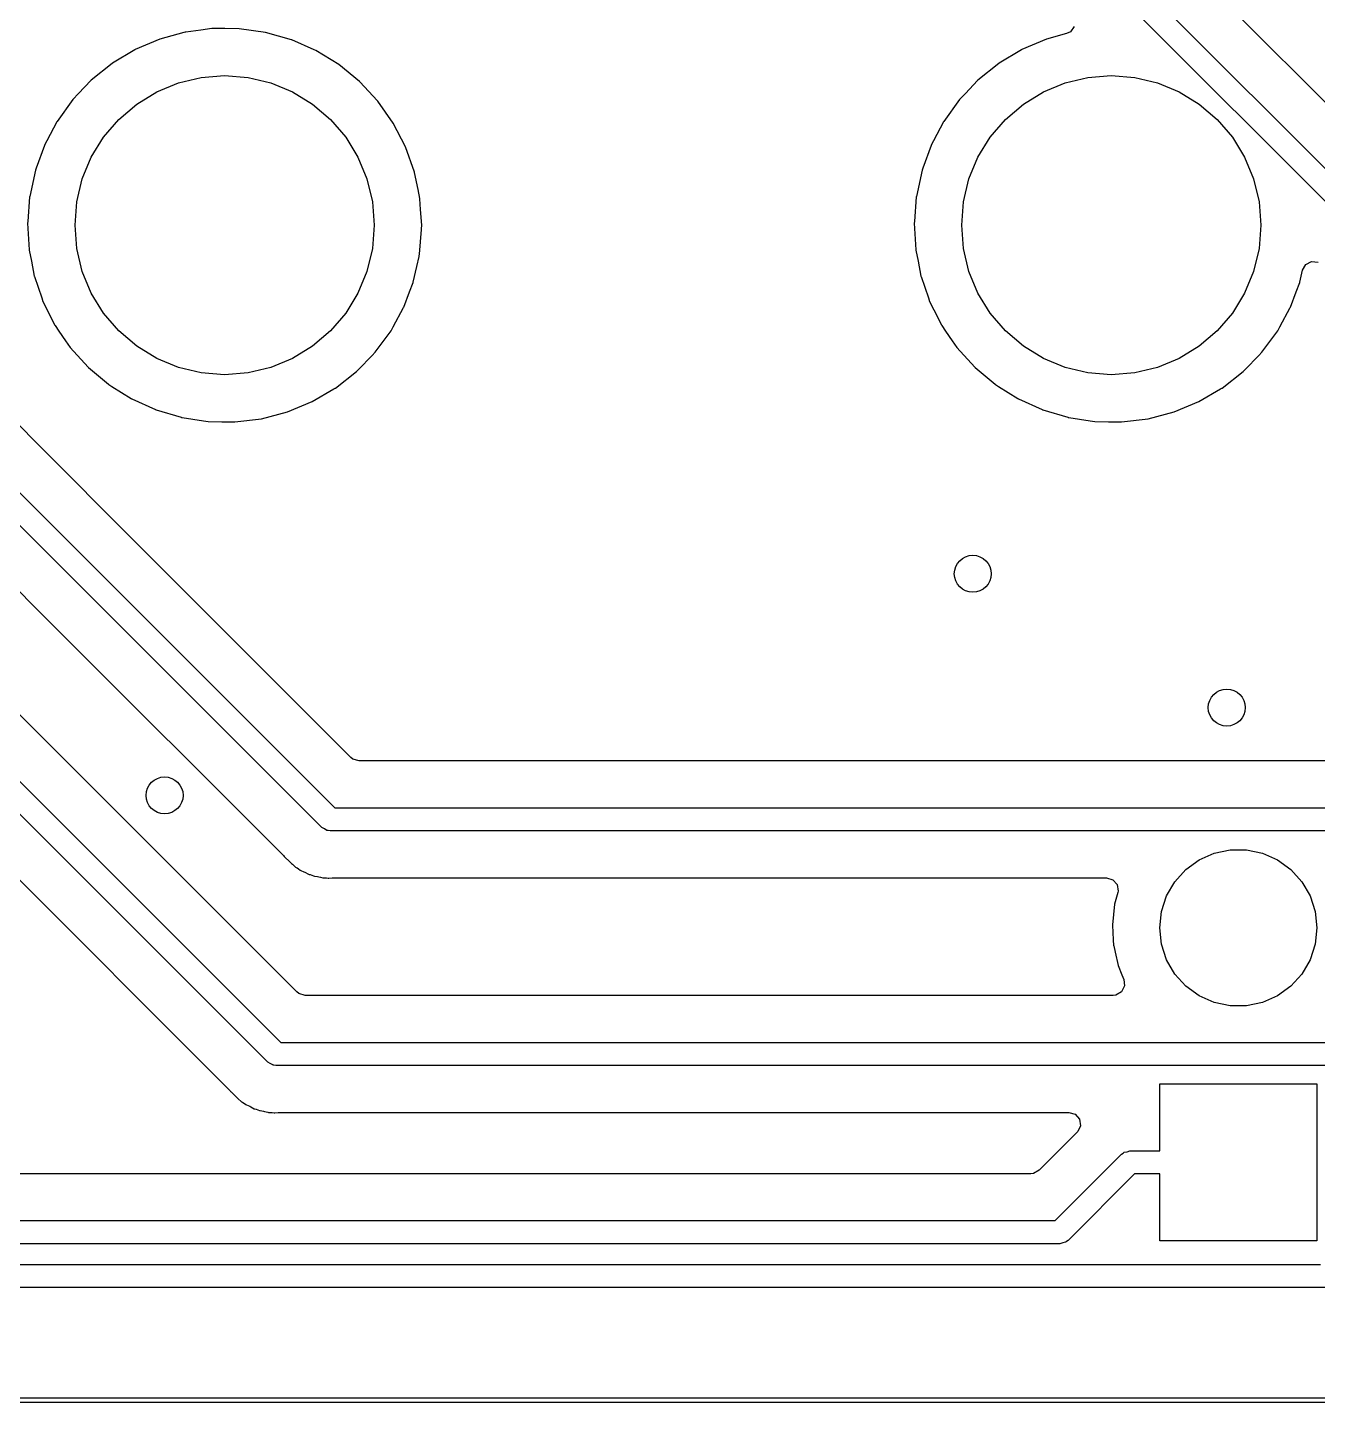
# Model space of a CAD drawing. Extents: x 0.3 to 11.5, y -8.2 to 3.2.
# Drawn here: x 4.863 to 5.412, y -4.433 to -3.847 of the extents above; entities that cross this region are included whole.
import ezdxf

# ---------------------------------------------------------------- set-up
doc = ezdxf.new("R2010")
doc.units = 0
doc.header["$MEASUREMENT"] = 0
doc.layers.add('BLACK', color=7, linetype='CONTINUOUS')

msp = doc.modelspace()

# ---------------------------------------------------------------- linework, layer by layer
at = {"layer": 'BLACK', "linetype": 'CONTINUOUS'}
for p, q in [((5.45287, -3.91597), (5.27519, -3.7383)), ((5.25884, -3.75026), (5.65202, -4.14344)), ((5.6465, -4.15184), (5.25332, -3.75866)), ((4.92923, -3.84919), (4.91903, -3.85198)), ((4.92989, -3.84901), (4.92923, -3.84919)), ((4.93006, -3.84896), (4.92989, -3.84901)), ((4.92989, -3.84901), (4.92989, -3.84901)), ((4.93651, -3.84811), (4.93006, -3.84896)), ((4.94122, -3.84749), (4.93651, -3.84811)), ((4.94138, -3.84747), (4.94122, -3.84749)), ((4.94122, -3.84749), (4.94122, -3.84749)), ((4.94155, -3.84747), (4.94138, -3.84747)), ((4.94681, -3.8475), (4.94155, -3.84747)), ((4.94155, -3.84747), (4.94155, -3.84747)), ((4.95281, -3.84753), (4.94681, -3.8475)), ((4.96412, -3.84914), (4.95281, -3.84753)), ((4.97511, -3.85227), (4.96412, -3.84914)), ((5.30551, -3.84965), (5.29699, -3.85198)), ((5.30717, -3.84883), (5.30551, -3.84965)), ((5.30884, -3.84659), (5.30717, -3.84883)), ((4.90838, -3.85655), (4.89887, -3.86224)), ((4.90852, -3.85646), (4.90838, -3.85655)), ((4.91903, -3.85198), (4.90852, -3.85646)), ((4.97526, -3.85234), (4.97511, -3.85227)), ((4.98485, -3.85655), (4.97526, -3.85234)), ((4.98557, -3.85686), (4.98485, -3.85655)), ((4.99531, -3.86283), (4.98557, -3.85686)), ((5.28633, -3.85655), (5.27682, -3.86224)), ((5.28648, -3.85646), (5.28633, -3.85655)), ((5.29699, -3.85198), (5.28648, -3.85646)), ((4.89872, -3.86233), (4.8898, -3.86947)), ((4.89887, -3.86224), (4.89872, -3.86233)), ((4.89887, -3.86224), (4.89887, -3.86224)), ((5.00416, -3.87007), (4.99531, -3.86283)), ((5.27667, -3.86233), (5.26776, -3.86947)), ((5.27682, -3.86224), (5.27667, -3.86233)), ((5.27682, -3.86224), (5.27682, -3.86224)), ((4.92695, -3.87064), (4.93668, -3.8683)), ((4.93668, -3.8683), (4.94666, -3.86752)), ((4.94666, -3.86752), (4.95663, -3.8683)), ((4.95663, -3.8683), (4.96637, -3.87064)), ((5.3049, -3.87064), (5.31463, -3.8683)), ((5.31463, -3.8683), (5.32461, -3.86752)), ((5.32461, -3.86752), (5.33459, -3.8683)), ((5.33459, -3.8683), (5.34432, -3.87064)), ((4.88969, -3.86959), (4.88444, -3.87512)), ((4.8898, -3.86947), (4.88969, -3.86959)), ((4.88969, -3.86959), (4.88969, -3.86959)), ((4.90917, -3.8797), (4.9177, -3.87447)), ((4.9177, -3.87447), (4.92695, -3.87064)), ((4.96637, -3.87064), (4.97561, -3.87447)), ((4.97561, -3.87447), (4.98415, -3.8797)), ((5.00427, -3.87019), (5.00416, -3.87007)), ((5.01182, -3.87832), (5.00427, -3.87019)), ((5.00427, -3.87019), (5.00427, -3.87019)), ((5.26764, -3.86959), (5.26239, -3.87512)), ((5.26776, -3.86947), (5.26764, -3.86959)), ((5.26764, -3.86959), (5.26764, -3.86959)), ((5.28712, -3.8797), (5.29565, -3.87447)), ((5.29565, -3.87447), (5.3049, -3.87064)), ((5.34432, -3.87064), (5.35357, -3.87447)), ((5.35357, -3.87447), (5.3621, -3.8797)), ((4.88194, -3.87776), (4.87527, -3.88704)), ((4.88444, -3.87512), (4.88194, -3.87776)), ((4.90156, -3.8862), (4.90917, -3.8797)), ((4.98415, -3.8797), (4.99176, -3.8862)), ((5.01193, -3.87844), (5.01182, -3.87832)), ((5.0185, -3.88779), (5.01193, -3.87844)), ((5.25989, -3.87776), (5.25322, -3.88704)), ((5.26239, -3.87512), (5.25989, -3.87776)), ((5.27951, -3.8862), (5.28712, -3.8797)), ((5.3621, -3.8797), (5.36971, -3.8862)), ((4.89506, -3.89381), (4.90156, -3.8862)), ((4.99176, -3.8862), (4.99826, -3.89381)), ((5.27301, -3.89381), (5.27951, -3.8862)), ((5.36971, -3.8862), (5.37621, -3.89381)), ((4.87519, -3.88719), (4.87086, -3.89536)), ((4.87527, -3.88704), (4.87519, -3.88719)), ((5.02374, -3.89794), (5.0185, -3.88779)), ((5.25314, -3.88719), (5.24882, -3.89536)), ((5.25322, -3.88704), (5.25314, -3.88719)), ((4.86987, -3.89729), (4.86631, -3.90702)), ((4.86992, -3.89714), (4.86987, -3.89729)), ((4.86987, -3.89729), (4.86987, -3.89729)), ((4.87086, -3.89536), (4.86992, -3.89714)), ((4.88983, -3.90234), (4.89506, -3.89381)), ((4.99826, -3.89381), (5.00349, -3.90234)), ((5.02756, -3.90871), (5.02374, -3.89794)), ((5.24782, -3.89729), (5.24426, -3.90702)), ((5.24788, -3.89714), (5.24782, -3.89729)), ((5.24782, -3.89729), (5.24782, -3.89729)), ((5.24882, -3.89536), (5.24788, -3.89714)), ((5.26778, -3.90234), (5.27301, -3.89381)), ((5.37621, -3.89381), (5.38144, -3.90234)), ((4.886, -3.91159), (4.88983, -3.90234)), ((5.00349, -3.90234), (5.00732, -3.91159)), ((5.26395, -3.91159), (5.26778, -3.90234)), ((5.38144, -3.90234), (5.38527, -3.91159)), ((4.866, -3.90787), (4.86356, -3.91903)), ((4.86631, -3.90702), (4.866, -3.90787)), ((5.02759, -3.90888), (5.02756, -3.90871)), ((5.0291, -3.91614), (5.02759, -3.90888)), ((5.24395, -3.90787), (5.24152, -3.91903)), ((5.24426, -3.90702), (5.24395, -3.90787)), ((4.88366, -3.92132), (4.886, -3.91159)), ((5.00732, -3.91159), (5.00965, -3.92132)), ((5.26162, -3.92132), (5.26395, -3.91159)), ((5.38527, -3.91159), (5.3876, -3.92132)), ((4.86355, -3.9192), (4.86272, -3.92971)), ((4.86356, -3.91903), (4.86355, -3.9192)), ((4.88288, -3.9313), (4.88366, -3.92132)), ((5.00965, -3.92132), (5.01044, -3.9313)), ((5.02988, -3.9199), (5.0291, -3.91614)), ((5.02989, -3.92007), (5.02988, -3.9199)), ((5.0302, -3.92461), (5.02989, -3.92007)), ((5.02989, -3.92007), (5.02989, -3.92007)), ((5.2415, -3.9192), (5.24068, -3.92971)), ((5.24152, -3.91903), (5.2415, -3.9192)), ((5.26083, -3.9313), (5.26162, -3.92132)), ((5.3876, -3.92132), (5.38839, -3.9313)), ((5.03065, -3.9313), (5.0302, -3.92461)), ((4.86272, -3.92971), (4.86267, -3.93042)), ((4.86267, -3.93042), (4.86332, -3.94183)), ((4.88366, -3.94128), (4.88288, -3.9313)), ((5.01044, -3.9313), (5.00965, -3.94128)), ((5.02968, -3.94372), (5.03063, -3.93316)), ((5.03063, -3.93306), (5.03064, -3.93276)), ((5.03063, -3.93316), (5.03063, -3.93306)), ((5.03064, -3.93276), (5.03065, -3.9314)), ((5.03065, -3.9314), (5.03065, -3.9313)), ((5.24068, -3.92971), (5.24062, -3.93042)), ((5.24062, -3.93042), (5.24128, -3.94183)), ((5.26162, -3.94128), (5.26083, -3.9313)), ((5.38839, -3.9313), (5.3876, -3.94128)), ((4.86332, -3.94183), (4.86336, -3.94199)), ((4.86336, -3.94199), (4.86336, -3.94199)), ((4.86336, -3.94199), (4.86428, -3.9467)), ((4.886, -3.95101), (4.88366, -3.94128)), ((5.00965, -3.94128), (5.00732, -3.95101)), ((5.02857, -3.949), (5.02958, -3.9446)), ((5.02958, -3.9446), (5.02962, -3.94444)), ((5.02958, -3.9446), (5.02958, -3.9446)), ((5.02962, -3.94444), (5.02968, -3.94372)), ((5.24128, -3.94183), (5.24131, -3.94199)), ((5.24131, -3.94199), (5.24131, -3.94199)), ((5.24131, -3.94199), (5.24223, -3.9467)), ((5.26395, -3.95101), (5.26162, -3.94128)), ((5.3876, -3.94128), (5.38527, -3.95101)), ((4.86428, -3.9467), (4.86552, -3.95304)), ((4.88983, -3.96025), (4.886, -3.95101)), ((5.00732, -3.95101), (5.00349, -3.96025)), ((5.02707, -3.95558), (5.02857, -3.949)), ((5.24223, -3.9467), (5.24348, -3.95304)), ((5.26778, -3.96025), (5.26395, -3.95101)), ((5.38527, -3.95101), (5.38144, -3.96025)), ((5.40502, -3.95558), (5.40617, -3.95056)), ((5.40617, -3.95056), (5.40754, -3.94812)), ((5.40754, -3.94812), (5.41, -3.94681)), ((5.41, -3.94681), (5.41279, -3.94704)), ((4.86552, -3.95304), (4.86558, -3.9532)), ((4.86558, -3.9532), (4.86558, -3.9532)), ((4.86558, -3.9532), (4.86871, -3.96235)), ((5.02551, -3.9597), (5.02701, -3.95573)), ((5.02701, -3.95573), (5.02707, -3.95558)), ((5.02701, -3.95573), (5.02701, -3.95573)), ((5.24348, -3.95304), (5.24353, -3.9532)), ((5.24353, -3.9532), (5.24353, -3.9532)), ((5.24353, -3.9532), (5.24667, -3.96235)), ((5.40346, -3.9597), (5.40496, -3.95573)), ((5.40496, -3.95573), (5.40502, -3.95558)), ((5.40496, -3.95573), (5.40496, -3.95573)), ((4.9004, -4.05817), (4.79961, -3.95738)), ((4.86871, -3.96235), (4.86923, -3.96385)), ((4.89506, -3.96879), (4.88983, -3.96025)), ((5.00349, -3.96025), (4.99826, -3.96879)), ((5.02303, -3.96626), (5.02551, -3.9597)), ((5.24667, -3.96235), (5.24718, -3.96385)), ((5.27301, -3.96879), (5.26778, -3.96025)), ((5.38144, -3.96025), (5.37621, -3.96879)), ((5.40098, -3.96626), (5.40346, -3.9597)), ((4.86923, -3.96385), (4.87103, -3.96745)), ((4.87103, -3.96745), (4.87421, -3.97376)), ((4.90156, -3.9764), (4.89506, -3.96879)), ((4.99826, -3.96879), (4.99176, -3.9764)), ((5.01845, -3.97469), (5.02295, -3.96641)), ((5.02295, -3.96641), (5.02303, -3.96626)), ((5.02295, -3.96641), (5.02295, -3.96641)), ((5.24718, -3.96385), (5.24899, -3.96745)), ((5.24899, -3.96745), (5.25216, -3.97376)), ((5.27951, -3.9764), (5.27301, -3.96879)), ((5.37621, -3.96879), (5.36971, -3.9764)), ((5.39641, -3.97469), (5.4009, -3.96641)), ((5.4009, -3.96641), (5.40098, -3.96626)), ((5.4009, -3.96641), (5.4009, -3.96641)), ((4.78326, -3.96934), (4.99364, -4.17972)), ((4.87421, -3.97376), (4.87436, -3.97406)), ((4.87436, -3.97406), (4.876, -3.97644)), ((5.01758, -3.97631), (5.01845, -3.97469)), ((5.25216, -3.97376), (5.25231, -3.97406)), ((5.25231, -3.97406), (5.25395, -3.97644)), ((5.39553, -3.97631), (5.39641, -3.97469)), ((4.98812, -4.18812), (4.77775, -3.97774)), ((4.876, -3.97644), (4.87886, -3.98061)), ((4.90917, -3.9829), (4.90156, -3.9764)), ((4.99176, -3.9764), (4.98415, -3.9829)), ((5.01081, -3.98551), (5.01758, -3.97631)), ((5.25395, -3.97644), (5.25682, -3.98061)), ((5.28712, -3.9829), (5.27951, -3.9764)), ((5.36971, -3.9764), (5.3621, -3.9829)), ((5.38877, -3.98551), (5.39553, -3.97631)), ((4.87886, -3.98061), (4.88083, -3.98347)), ((4.88083, -3.98347), (4.88852, -3.99192)), ((4.9177, -3.98813), (4.90917, -3.9829)), ((4.98415, -3.9829), (4.97561, -3.98813)), ((5.00954, -3.98683), (5.01081, -3.98551)), ((5.25682, -3.98061), (5.25878, -3.98347)), ((5.25878, -3.98347), (5.26647, -3.99192)), ((5.29565, -3.98813), (5.28712, -3.9829)), ((5.3621, -3.9829), (5.35357, -3.98813)), ((5.38749, -3.98683), (5.38877, -3.98551)), ((4.88852, -3.99192), (4.88865, -3.99203)), ((4.88865, -3.99203), (4.89716, -3.99914)), ((4.92695, -3.99196), (4.9177, -3.98813)), ((4.93668, -3.99429), (4.92695, -3.99196)), ((4.96637, -3.99196), (4.95663, -3.99429)), ((4.97561, -3.98813), (4.96637, -3.99196)), ((5.00377, -3.99278), (5.00954, -3.98683)), ((5.26647, -3.99192), (5.2666, -3.99203)), ((5.2666, -3.99203), (5.27511, -3.99914)), ((5.3049, -3.99196), (5.29565, -3.98813)), ((5.31463, -3.99429), (5.3049, -3.99196)), ((5.34432, -3.99196), (5.33459, -3.99429)), ((5.35357, -3.98813), (5.34432, -3.99196)), ((5.38172, -3.99278), (5.38749, -3.98683)), ((4.94666, -3.99508), (4.93668, -3.99429)), ((4.95663, -3.99429), (4.94666, -3.99508)), ((4.99387, -4.00077), (5.00286, -3.99372)), ((5.00286, -3.99372), (5.00377, -3.99278)), ((5.32461, -3.99508), (5.31463, -3.99429)), ((5.33459, -3.99429), (5.32461, -3.99508)), ((5.37182, -4.00077), (5.38081, -3.99372)), ((5.38081, -3.99372), (5.38172, -3.99278)), ((4.89716, -3.99914), (4.89716, -3.99914)), ((4.89716, -3.99914), (4.89729, -3.99925)), ((4.89729, -3.99925), (4.89855, -4.00004)), ((4.89855, -4.00004), (4.90682, -4.00523)), ((4.984, -4.00653), (4.99322, -4.00115)), ((4.99322, -4.00115), (4.99372, -4.00086)), ((4.99372, -4.00086), (4.99387, -4.00077)), ((4.99372, -4.00086), (4.99372, -4.00086)), ((5.27511, -3.99914), (5.27511, -3.99914)), ((5.27511, -3.99914), (5.27524, -3.99925)), ((5.27524, -3.99925), (5.2765, -4.00004)), ((5.2765, -4.00004), (5.28477, -4.00523)), ((5.36196, -4.00653), (5.37117, -4.00115)), ((5.37117, -4.00115), (5.37168, -4.00086)), ((5.37168, -4.00086), (5.37182, -4.00077)), ((5.37168, -4.00086), (5.37168, -4.00086)), ((4.90682, -4.00523), (4.90682, -4.00523)), ((4.90682, -4.00523), (4.90697, -4.00532)), ((4.90697, -4.00532), (4.90712, -4.00539)), ((4.90712, -4.00539), (4.90712, -4.00539)), ((4.90712, -4.00539), (4.91723, -4.00996)), ((4.97345, -4.01091), (4.984, -4.00653)), ((5.28477, -4.00523), (5.28478, -4.00523)), ((5.28478, -4.00523), (5.28492, -4.00532)), ((5.28492, -4.00532), (5.28507, -4.00539)), ((5.28507, -4.00539), (5.28507, -4.00539)), ((5.28507, -4.00539), (5.29518, -4.00996)), ((5.3514, -4.01091), (5.36196, -4.00653)), ((4.91723, -4.00996), (4.91723, -4.00996)), ((4.91723, -4.00996), (4.91738, -4.01003)), ((4.91738, -4.01003), (4.91754, -4.01007)), ((4.91754, -4.01007), (4.91754, -4.01007)), ((4.91754, -4.01007), (4.92817, -4.01322)), ((4.92817, -4.01322), (4.92817, -4.01322)), ((4.92817, -4.01322), (4.92833, -4.01327)), ((4.92833, -4.01327), (4.9285, -4.0133)), ((4.9285, -4.0133), (4.9285, -4.0133)), ((4.9285, -4.0133), (4.93764, -4.0147)), ((4.93764, -4.0147), (4.93963, -4.015)), ((4.93963, -4.015), (4.94545, -4.01509)), ((4.94545, -4.01509), (4.95088, -4.01518)), ((4.95088, -4.01518), (4.95088, -4.01518)), ((4.95088, -4.01518), (4.95105, -4.01518)), ((4.95105, -4.01518), (4.9624, -4.01381)), ((4.9624, -4.01381), (4.97345, -4.01091)), ((5.29518, -4.00996), (5.29518, -4.00996)), ((5.29518, -4.00996), (5.29533, -4.01003)), ((5.29533, -4.01003), (5.29549, -4.01007)), ((5.29549, -4.01007), (5.29549, -4.01007)), ((5.29549, -4.01007), (5.30613, -4.01322)), ((5.30613, -4.01322), (5.30613, -4.01322)), ((5.30613, -4.01322), (5.30629, -4.01327)), ((5.30629, -4.01327), (5.30645, -4.0133)), ((5.30645, -4.0133), (5.30645, -4.0133)), ((5.30645, -4.0133), (5.3156, -4.0147)), ((5.3156, -4.0147), (5.31758, -4.015)), ((5.31758, -4.015), (5.3234, -4.01509)), ((5.3234, -4.01509), (5.32884, -4.01518)), ((5.32884, -4.01518), (5.32884, -4.01518)), ((5.32884, -4.01518), (5.32901, -4.01518)), ((5.32901, -4.01518), (5.34035, -4.01381)), ((5.34035, -4.01381), (5.3514, -4.01091)), ((4.74144, -4.05059), (4.97057, -4.27972)), ((4.97741, -4.25825), (4.76848, -4.04932)), ((4.82435, -4.05266), (4.87376, -4.10207)), ((4.96506, -4.28812), (4.73444, -4.05751)), ((5.00048, -4.15825), (4.9004, -4.05817)), ((4.87376, -4.10207), (4.97177, -4.20008)), ((5.00131, -4.15891), (5.00048, -4.15825)), ((5.00399, -4.1597), (5.00131, -4.15891)), ((5.59927, -4.1597), (5.00399, -4.1597)), ((4.99364, -4.17972), (5.60068, -4.17972)), ((4.98919, -4.1887), (4.98812, -4.18812)), ((4.9902, -4.18936), (4.98919, -4.1887)), ((4.99046, -4.1894), (4.9902, -4.18936)), ((4.99055, -4.18945), (4.99046, -4.1894)), ((4.99073, -4.18944), (4.99055, -4.18945)), ((4.9916, -4.18956), (4.99073, -4.18944)), ((5.59864, -4.18956), (4.9916, -4.18956)), ((4.84097, -4.19235), (4.94871, -4.30008)), ((4.97177, -4.20008), (4.97207, -4.20041)), ((4.97207, -4.20041), (4.97223, -4.20067)), ((4.97223, -4.20067), (4.97246, -4.20088)), ((4.97246, -4.20088), (4.97419, -4.2025)), ((4.97419, -4.2025), (4.9743, -4.20261)), ((4.9743, -4.20261), (4.97508, -4.20339)), ((5.35635, -4.20604), (5.36201, -4.20192)), ((5.36201, -4.20192), (5.3684, -4.19908)), ((5.3684, -4.19908), (5.37525, -4.19762)), ((5.37525, -4.19762), (5.38224, -4.19762)), ((5.38224, -4.19762), (5.38909, -4.19908)), ((5.38909, -4.19908), (5.39548, -4.20192)), ((5.39548, -4.20192), (5.40114, -4.20604)), ((4.97508, -4.20339), (4.9752, -4.20348)), ((4.9752, -4.20348), (4.97556, -4.20379)), ((4.97556, -4.20379), (4.97683, -4.20498)), ((4.97683, -4.20498), (4.9771, -4.20513)), ((4.9771, -4.20513), (4.9771, -4.20513)), ((4.9771, -4.20513), (4.97752, -4.20536)), ((4.97752, -4.20536), (4.97818, -4.20579)), ((4.97818, -4.20579), (4.97881, -4.20628)), ((4.97881, -4.20628), (4.97909, -4.2064)), ((4.97909, -4.2064), (4.97909, -4.2064)), ((4.97909, -4.2064), (4.9804, -4.20697)), ((4.9804, -4.20697), (4.98082, -4.20718)), ((4.98082, -4.20718), (4.98235, -4.20802)), ((4.98235, -4.20802), (4.98265, -4.20809)), ((4.98265, -4.20809), (4.98265, -4.20809)), ((4.98265, -4.20809), (4.98312, -4.20821)), ((4.98312, -4.20821), (4.98386, -4.20847)), ((4.98386, -4.20847), (4.98459, -4.20878)), ((4.98459, -4.20878), (4.9849, -4.20883)), ((4.9849, -4.20883), (4.9849, -4.20883)), ((4.9849, -4.20883), (4.98631, -4.20906)), ((4.98631, -4.20906), (4.98677, -4.20915)), ((4.98677, -4.20915), (4.98754, -4.20935)), ((5.35167, -4.21124), (5.35635, -4.20604)), ((5.40114, -4.20604), (5.40582, -4.21124)), ((4.98754, -4.20935), (4.98845, -4.20958)), ((4.98845, -4.20958), (4.98925, -4.20958)), ((4.98925, -4.20958), (4.99002, -4.20964)), ((4.99002, -4.20964), (4.99081, -4.20977)), ((4.99081, -4.20977), (4.99112, -4.20974)), ((4.99112, -4.20974), (4.99255, -4.2096)), ((4.99255, -4.2096), (4.99301, -4.20958)), ((4.99301, -4.20958), (5.32263, -4.20958)), ((5.32263, -4.20958), (5.32531, -4.21037)), ((5.32531, -4.21037), (5.32714, -4.21248)), ((5.32714, -4.21248), (5.32754, -4.21525)), ((5.34817, -4.21729), (5.35167, -4.21124)), ((5.40582, -4.21124), (5.40932, -4.21729)), ((5.32603, -4.22085), (5.32509, -4.22959)), ((5.32713, -4.21688), (5.32603, -4.22085)), ((5.32741, -4.21587), (5.32713, -4.21688)), ((5.32754, -4.21525), (5.32741, -4.21587)), ((5.34601, -4.22395), (5.34817, -4.21729)), ((5.40932, -4.21729), (5.41148, -4.22395)), ((5.34528, -4.23091), (5.34601, -4.22395)), ((5.41148, -4.22395), (5.41221, -4.23091)), ((5.32509, -4.22959), (5.3251, -4.2298)), ((5.3251, -4.2298), (5.3251, -4.2298)), ((5.3251, -4.2298), (5.32546, -4.23594)), ((5.34601, -4.23786), (5.34528, -4.23091)), ((5.41221, -4.23091), (5.41148, -4.23786)), ((5.32546, -4.23594), (5.3256, -4.23837)), ((5.3256, -4.23837), (5.32564, -4.23857)), ((5.34817, -4.24452), (5.34601, -4.23786)), ((5.41148, -4.23786), (5.40932, -4.24452)), ((5.32564, -4.23857), (5.32564, -4.23857)), ((5.32564, -4.23857), (5.32625, -4.24127)), ((5.32625, -4.24127), (5.32753, -4.24695)), ((5.32753, -4.24695), (5.32916, -4.25097)), ((5.35167, -4.25058), (5.34817, -4.24452)), ((5.40932, -4.24452), (5.40582, -4.25058)), ((5.33022, -4.25565), (5.32895, -4.25815)), ((5.32916, -4.25097), (5.32994, -4.25287)), ((5.32994, -4.25287), (5.33022, -4.25565)), ((5.35635, -4.25577), (5.35167, -4.25058)), ((5.36201, -4.25989), (5.35635, -4.25577)), ((5.40114, -4.25577), (5.39548, -4.25989)), ((5.40582, -4.25058), (5.40114, -4.25577)), ((4.97824, -4.25891), (4.97741, -4.25825)), ((4.98092, -4.2597), (4.97824, -4.25891)), ((5.32534, -4.2597), (4.98092, -4.2597)), ((5.32653, -4.25956), (5.32534, -4.2597)), ((5.32895, -4.25815), (5.32653, -4.25956)), ((5.3684, -4.26273), (5.36201, -4.25989)), ((5.39548, -4.25989), (5.38909, -4.26273)), ((5.37525, -4.26419), (5.3684, -4.26273)), ((5.38224, -4.26419), (5.37525, -4.26419)), ((5.38909, -4.26273), (5.38224, -4.26419)), ((4.97057, -4.27972), (5.60068, -4.27972)), ((4.96612, -4.2887), (4.96506, -4.28812)), ((4.96714, -4.28936), (4.96612, -4.2887)), ((4.96739, -4.2894), (4.96714, -4.28936)), ((4.96749, -4.28945), (4.96739, -4.2894)), ((4.96767, -4.28944), (4.96749, -4.28945)), ((4.96854, -4.28956), (4.96767, -4.28944)), ((5.59864, -4.28956), (4.96854, -4.28956)), ((4.94871, -4.30008), (4.949, -4.30041)), ((4.949, -4.30041), (4.94917, -4.30067)), ((4.94917, -4.30067), (4.94939, -4.30088)), ((4.94939, -4.30088), (4.95112, -4.3025)), ((4.95112, -4.3025), (4.95123, -4.30261)), ((4.95123, -4.30261), (4.95201, -4.30339)), ((5.34528, -4.32598), (5.34528, -4.29744)), ((5.34528, -4.29744), (5.41221, -4.29744)), ((5.41221, -4.29744), (5.41221, -4.36437)), ((4.95201, -4.30339), (4.95213, -4.30348)), ((4.95213, -4.30348), (4.95249, -4.30379)), ((4.95249, -4.30379), (4.95376, -4.30498)), ((4.95376, -4.30498), (4.95403, -4.30513)), ((4.95403, -4.30513), (4.95403, -4.30513)), ((4.95403, -4.30513), (4.95446, -4.30536)), ((4.95446, -4.30536), (4.95511, -4.30579)), ((4.95511, -4.30579), (4.95574, -4.30628)), ((4.95574, -4.30628), (4.95602, -4.3064)), ((4.95602, -4.3064), (4.95602, -4.3064)), ((4.95602, -4.3064), (4.95734, -4.30697)), ((4.95734, -4.30697), (4.95776, -4.30718)), ((4.95776, -4.30718), (4.95928, -4.30802)), ((4.95928, -4.30802), (4.95958, -4.30809)), ((4.95958, -4.30809), (4.95958, -4.30809)), ((4.95958, -4.30809), (4.96005, -4.30821)), ((4.96005, -4.30821), (4.96079, -4.30847)), ((4.96079, -4.30847), (4.96152, -4.30878)), ((4.96152, -4.30878), (4.96183, -4.30883)), ((4.96183, -4.30883), (4.96183, -4.30883)), ((4.96183, -4.30883), (4.96324, -4.30906)), ((4.96324, -4.30906), (4.9637, -4.30915)), ((4.9637, -4.30915), (4.96508, -4.30951)), ((4.96508, -4.30951), (4.96538, -4.30958)), ((4.96538, -4.30958), (4.96618, -4.30958)), ((4.96618, -4.30958), (4.96696, -4.30964)), ((4.96696, -4.30964), (4.96775, -4.30977)), ((4.96775, -4.30977), (4.96806, -4.30974)), ((4.96806, -4.30974), (4.96948, -4.3096)), ((4.96948, -4.3096), (4.96995, -4.30958)), ((4.96995, -4.30958), (5.30656, -4.30958)), ((5.30656, -4.30958), (5.30924, -4.31037)), ((5.30924, -4.31037), (5.31107, -4.31248)), ((5.31107, -4.31248), (5.31147, -4.31525)), ((5.31006, -4.31805), (5.29385, -4.33426)), ((5.3103, -4.31779), (5.31006, -4.31805)), ((5.31147, -4.31525), (5.3103, -4.31779)), ((5.33013, -4.32658), (5.33132, -4.32633)), ((5.33132, -4.32633), (5.33248, -4.32598)), ((5.33248, -4.32598), (5.34528, -4.32598)), ((5.30069, -4.35573), (5.329, -4.32743)), ((5.329, -4.32743), (5.3297, -4.3269)), ((5.3297, -4.3269), (5.32982, -4.32676)), ((5.32982, -4.32676), (5.32993, -4.32673)), ((5.32993, -4.32673), (5.33013, -4.32658)), ((5.29035, -4.33571), (4.70262, -4.33571)), ((5.2914, -4.3356), (5.29035, -4.33571)), ((5.29385, -4.33426), (5.2914, -4.3356)), ((5.33452, -4.33583), (5.30621, -4.36413)), ((5.34528, -4.33583), (5.33452, -4.33583)), ((5.34528, -4.36437), (5.34528, -4.33583)), ((1.75207, -4.35573), (5.30069, -4.35573)), ((5.30273, -4.36557), (1.75003, -4.36557)), ((5.3039, -4.36523), (5.30273, -4.36557)), ((5.30508, -4.36498), (5.3039, -4.36523)), ((5.30528, -4.36483), (5.30508, -4.36498)), ((5.30539, -4.36479), (5.30528, -4.36483)), ((5.30551, -4.36466), (5.30539, -4.36479)), ((5.30621, -4.36413), (5.30551, -4.36466)), ((5.41221, -4.36437), (5.34528, -4.36437)), ((1.57074, -4.37441), (5.41383, -4.37441)), ((5.41587, -4.38425), (1.5687, -4.38425)), ((1.06772, -4.4313), (6.82953, -4.4313)), ((6.83052, -4.43327), (1.06674, -4.43327))]:
    msp.add_line(p, q, dxfattribs=at)
at = {"layer": 'BLACK'}
for centre in [(5.26556, -4.07992), (5.37382, -4.13701), (4.92107, -4.17441)]:
    msp.add_circle(centre, 0.00787, dxfattribs=at)

doc.saveas('drawing.dxf')
